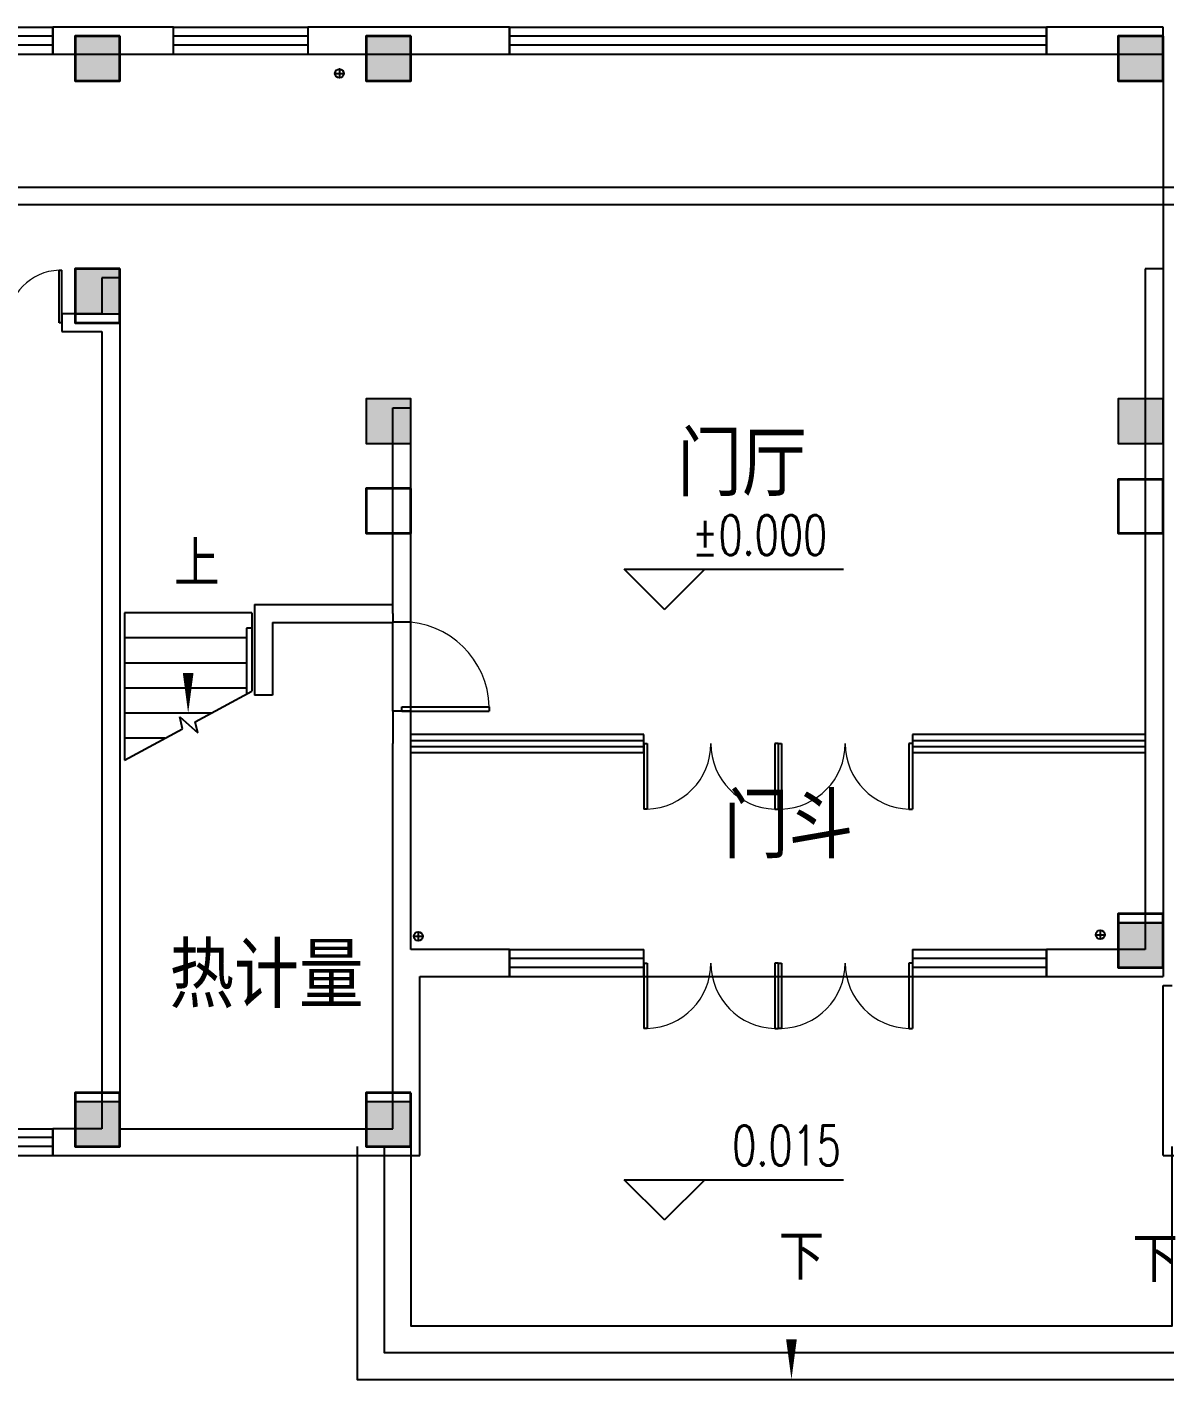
# Model space of a CAD drawing. Extents: x 0 to 302064749, y -59725395 to 1524223.
# Drawn here: x 212324654 to 213595226, y -9404307 to -7888307 of the extents above; entities that cross this region are included whole.
import ezdxf

# ---------------------------------------------------------------- set-up
doc = ezdxf.new("R2010")
doc.units = 0
doc.header["$LTSCALE"] = 1000
for name, color, linetype in [('0-底图', 7, 'Continuous'), ('CABLETRAY', 4, 'Continuous'), ('COLU', 7, 'Continuous'), ('COLU_HATCH', 251, 'Continuous'), ('CURTWALL', 4, 'Continuous'), ('DIM_ELEV', 3, 'Continuous'), ('DIM_SYMB', 3, 'Continuous'), ('DOOR_FIRE', 4, 'Continuous'), ('PUB_TEXT', 7, 'Continuous'), ('STAIR', 2, 'Continuous'), ('TEXT', 7, 'Continuous'), ('WALL', 2, 'Continuous'), ('WINDOW', 4, 'Continuous'), ('排水', 153, 'Continuous'), ('看线', 30, 'Continuous')]:
    doc.layers.add(name, color=color, linetype=linetype)
doc.layers.add('砼柱', color=2, linetype='Continuous', lineweight=35)
doc.styles.add('_TCH_DIM', font='SIMPLEX', dxfattribs={"width": 0.8, "height": 5, "bigfont": 'HZTXT'})
doc.styles.get("Standard").update_dxf_attribs({"font": 'geniso.shx', "bigfont": 'hztxt.shx'})

# ---------------------------------------------------------------- blocks, each defined once
blk = doc.blocks.new('ng')
at = {"layer": '排水'}
for p, q in [((345991, 781358), (346091, 781358)), ((346041, 781408), (346041, 781308))]:
    blk.add_line(p, q, dxfattribs=at)
blk.add_circle((346041, 781358), 50, dxfattribs=at)
blk = doc.blocks.new('1111')
at = {"layer": 'COLU_HATCH'}
h = blk.add_hatch(color=256, dxfattribs=at)
h.dxf.hatch_style = 1
h.paths.add_polyline_path([(1141342, 1040091), (1141342, 1040591), (1140842, 1040591), (1140842, 1040091)])
h = blk.add_hatch(color=256, dxfattribs=at)
h.dxf.hatch_style = 1
h.paths.add_polyline_path([(1144592, 1040091), (1144592, 1040591), (1144092, 1040591), (1144092, 1040091)])
h = blk.add_hatch(color=256, dxfattribs=at)
h.dxf.hatch_style = 1
h.paths.add_polyline_path([(1152992, 1040091), (1152992, 1040591), (1152492, 1040591), (1152492, 1040091)])
h = blk.add_hatch(color=256, dxfattribs=at)
h.dxf.hatch_style = 1
h.paths.add_polyline_path([(1141342, 1037491), (1141342, 1037991), (1140842, 1037991), (1140842, 1037491)])
h = blk.add_hatch(color=256, dxfattribs=at)
h.dxf.hatch_style = 1
h.paths.add_polyline_path([(1144592, 1036041), (1144592, 1036541), (1144092, 1036541), (1144092, 1036041)])
h = blk.add_hatch(color=256, dxfattribs=at)
h.dxf.hatch_style = 1
h.paths.add_polyline_path([(1152992, 1036041), (1152992, 1036541), (1152492, 1036541), (1152492, 1036041)])
h = blk.add_hatch(color=256, dxfattribs=at)
h.dxf.hatch_style = 1
h.paths.add_polyline_path([(1152992, 1030191), (1152992, 1030691), (1152492, 1030691), (1152492, 1030191)])
h = blk.add_hatch(color=256, dxfattribs=at)
h.dxf.hatch_style = 1
h.paths.add_polyline_path([(1141342, 1028191), (1141342, 1028691), (1140842, 1028691), (1140842, 1028191)])
h = blk.add_hatch(color=256, dxfattribs=at)
h.dxf.hatch_style = 1
h.paths.add_polyline_path([(1144592, 1028191), (1144592, 1028691), (1144092, 1028691), (1144092, 1028191)])
at = {"layer": 'COLU'}
for points in [[(1141342, 1040091), (1141342, 1040591), (1140842, 1040591), (1140842, 1040091)], [(1144592, 1040091), (1144592, 1040591), (1144092, 1040591), (1144092, 1040091)], [(1152992, 1040091), (1152992, 1040591), (1152492, 1040591), (1152492, 1040091)], [(1141342, 1037491), (1141342, 1037991), (1140842, 1037991), (1140842, 1037491)], [(1144592, 1036041), (1144592, 1036541), (1144092, 1036541), (1144092, 1036041)], [(1152992, 1036041), (1152992, 1036541), (1152492, 1036541), (1152492, 1036041)], [(1152992, 1030191), (1152992, 1030691), (1152492, 1030691), (1152492, 1030191)], [(1141342, 1028191), (1141342, 1028691), (1140842, 1028691), (1140842, 1028191)], [(1144592, 1028191), (1144592, 1028691), (1144092, 1028691), (1144092, 1028191)]]:
    blk.add_lwpolyline(points, close=True, dxfattribs=at)
blk = doc.blocks.new('rtyu')
at = {"layer": '砼柱', "lineweight": 35}
for points in [[(2863458, 656240), (2862958, 656240), (2862958, 655740), (2863458, 655740)], [(2863458, 656240), (2862958, 656240), (2862958, 655740), (2863458, 655740)], [(2866708, 656240), (2866208, 656240), (2866208, 655740), (2866708, 655740)], [(2866708, 656240), (2866208, 656240), (2866208, 655740), (2866708, 655740)], [(2875108, 656240), (2874608, 656240), (2874608, 655740), (2875108, 655740)], [(2875108, 656240), (2874608, 656240), (2874608, 655740), (2875108, 655740)], [(2863458, 653640), (2862958, 653640), (2862958, 653040), (2863458, 653040)], [(2863458, 653640), (2862958, 653640), (2862958, 653040), (2863458, 653040)], [(2875108, 651290), (2874608, 651290), (2874608, 650690), (2875108, 650690)], [(2866708, 651190), (2866208, 651190), (2866208, 650690), (2866708, 650690)], [(2875108, 646440), (2874608, 646440), (2874608, 645840), (2875108, 645840)], [(2863458, 644440), (2862958, 644440), (2862958, 643840), (2863458, 643840)], [(2863458, 644440), (2862958, 644440), (2862958, 643840), (2863458, 643840)], [(2866708, 644440), (2866208, 644440), (2866208, 643840), (2866708, 643840)], [(2866708, 644440), (2866208, 644440), (2866208, 643840), (2866708, 643840)]]:
    blk.add_lwpolyline(points, close=True, dxfattribs=at)
blk = doc.blocks.new('A$C6D717843')
at = {"layer": 'TEXT'}
blk.add_blockref('rtyu', (-2821208, -641940), dxfattribs=at)
blk = doc.blocks.new('$DorLib2D$00000002')
for p, q in [((-0.5, 0), (-0.5, 0.4875)), ((-0.475, 0.4875), (-0.5, 0.4875)), ((-0.475, 0), (-0.475, 0.4875)), ((0.475, 0), (0.475, 0.4875)), ((0.475, 0.4875), (0.5, 0.4875)), ((0.5, 0), (0.5, 0.4875)), ((-0.5, 0), (-0.475, 0)), ((0.5, 0), (0.475, 0))]:
    blk.add_line(p, q)
at = {"lineweight": 13}
for centre, start, end in [((-0.4875, 0), 0, 88.53072), ((0.4875, 0), 91.46928, 180)]:
    blk.add_arc(centre, 0.4875, start, end, dxfattribs=at)
blk = doc.blocks.new('$WINLIB2D$00000001')
at = {"color": 0}
for points in [[(-0.5, 0.5), (-0.5, -0.5)], [(-0.5, 0.5), (0.5, 0.5)], [(0.5, -0.5), (0.5, 0.5)], [(0.5, 0.1667), (-0.5, 0.1667)], [(0.5, -0.1667), (-0.5, -0.1667)], [(-0.5, -0.5), (0.5, -0.5)]]:
    blk.add_lwpolyline(points, dxfattribs=at)
blk = doc.blocks.new('$DorLib2D$00000001')
for p, q in [((0.45, 0.975), (0.5, 0.975)), ((0.45, 0), (0.45, 0.975)), ((0.5, 0), (0.5, 0.975)), ((0.5, 0), (0.45, 0))]:
    blk.add_line(p, q)
at = {"lineweight": 13}
blk.add_arc((0.475, 0), 0.975, 91.4693, 180, dxfattribs=at)
blk = doc.blocks.new('gfhjghj')
blk.add_lwpolyline([(1117132.7, -57649.9), (1117632.7, -57649.9), (1117632.7, -58149.9), (1117132.7, -58149.9)], close=True)
at = {"layer": 'CURTWALL'}
for p, q in [((1111832.7, -55549.9), (1109232.7, -55549.9)), ((1109232.7, -55616.6), (1111832.7, -55616.6)), ((1111832.7, -55749.9), (1111832.7, -55549.9)), ((1117432.7, -55549.9), (1114832.7, -55549.9)), ((1114832.7, -55549.9), (1114832.7, -55749.9)), ((1114832.7, -55616.6), (1117432.7, -55616.6)), ((1109232.7, -55683.3), (1111832.7, -55683.3)), ((1109232.7, -55749.9), (1111832.7, -55749.9)), ((1114832.7, -55683.3), (1117432.7, -55683.3)), ((1114832.7, -55749.9), (1117432.7, -55749.9))]:
    blk.add_line(p, q, dxfattribs=at)
at = {"layer": 'DIM_ELEV'}
for p, q in [((1112064.2, -54152.1), (1111614.2, -53702.1)), ((1111614.2, -53702.1), (1114065.2, -53702.1)), ((1112064.2, -54152.1), (1112514.2, -53702.1)), ((1112064.2, -60969), (1111614.2, -60519)), ((1111614.2, -60519), (1114065.2, -60519)), ((1112064.2, -60969), (1112514.2, -60519))]:
    blk.add_line(p, q, dxfattribs=at)
at = {"layer": 'DIM_SYMB'}
for points in [[(1106745.2, -54049.9, 0, 0, 0), (1106745.2, -55309.9, 0, 120, 0), (1106745.2, -54859.9, 0, 0, 0)], [(1113482.7, -61792.9, 0, 0, 0), (1113482.7, -62749.9, 0, 120, 0), (1113482.7, -62299.9, 0, 0, 0)]]:
    blk.add_lwpolyline(points, format="xyseb", dxfattribs=at)
at = {"layer": 'DOOR_FIRE'}
for p, q in [((1109032.7, -55288.7), (1109032.7, -54288.7)), ((1109232.7, -55288.7), (1109232.7, -54288.7))]:
    blk.add_line(p, q, dxfattribs=at)
at = {"layer": 'STAIR'}
for p, q in [((1106032.7, -54189.9), (1106032.7, -55833.9)), ((1107457.7, -54189.9), (1106032.7, -54189.9)), ((1107457.7, -54189.9), (1107457.7, -54359.9)), ((1107397.7, -54359.9), (1107397.7, -55098.3)), ((1107457.7, -54359.9), (1107397.7, -54359.9)), ((1107457.7, -54359.9), (1107457.7, -55066)), ((1107457.7, -54359.9), (1107457.7, -55066)), ((1107397.7, -54469.9), (1106032.7, -54469.9)), ((1107397.7, -54749.9), (1106032.7, -54749.9)), ((1107397.7, -55029.9), (1106032.7, -55029.9)), ((1106824.3, -55407.3), (1107457.7, -55066)), ((1107005.1, -55309.9), (1106032.7, -55309.9)), ((1106032.7, -55833.9), (1106683.7, -55483.1)), ((1106683.7, -55483.1), (1106652.6, -55351.7)), ((1106652.6, -55351.7), (1106853.5, -55530.6)), ((1106853.5, -55530.6), (1106824.3, -55407.3)), ((1106485.4, -55589.9), (1106032.7, -55589.9))]:
    blk.add_line(p, q, dxfattribs=at)
for points in [[(1108632.7, -60149.9), (1108632.7, -62749.9), (1118332.7, -62749.9), (1118332.7, -62049.9)], [(1108932.7, -60149.9), (1108932.7, -62449.9), (1118032.7, -62449.9), (1118032.7, -62049.9)], [(1109232.7, -60149.9), (1109232.7, -62149.9), (1117732.7, -62149.9), (1117732.7, -60149.9)]]:
    blk.add_lwpolyline(points, dxfattribs=at)
at = {"layer": 'WALL'}
for p, q in [((1106582.7, -47649.9), (1105232.7, -47649.9)), ((1105232.7, -47649.9), (1105232.7, -47949.9)), ((1106582.7, -47949.9), (1106582.7, -47649.9)), ((1110332.7, -47649.9), (1108082.7, -47649.9)), ((1108082.7, -47649.9), (1108082.7, -47949.9)), ((1110332.7, -47949.9), (1110332.7, -47649.9)), ((1117632.7, -47649.9), (1116332.7, -47649.9)), ((1116332.7, -47649.9), (1116332.7, -47949.9)), ((1117632.7, -47949.9), (1117632.7, -47649.9)), ((1105232.7, -47949.9), (1106582.7, -47949.9)), ((1108082.7, -47949.9), (1110332.7, -47949.9)), ((1116332.7, -47949.9), (1117632.7, -47949.9)), ((1105782.7, -50449.9), (1105782.7, -50849.9)), ((1105982.7, -50449.9), (1105782.7, -50449.9)), ((1105982.7, -50449.9), (1105982.7, -50949.9)), ((1117432.7, -50349.9), (1117432.7, -55649.9)), ((1117632.7, -50349.9), (1117432.7, -50349.9)), ((1117632.7, -50349.9), (1117632.7, -55649.9)), ((1105782.7, -50849.9), (1105332.7, -50849.9)), ((1105332.7, -50849.9), (1105332.7, -51049.9)), ((1105332.7, -51049.9), (1105782.7, -51049.9)), ((1105782.7, -51049.9), (1105782.7, -59949.9)), ((1105982.7, -50949.9), (1105982.7, -59949.9)), ((1109032.7, -54198.2), (1109032.7, -51899.9)), ((1109032.7, -51899.9), (1109232.7, -51899.9)), ((1109232.7, -54198.2), (1109232.7, -51899.9)), ((1107485.7, -54098.2), (1109032.7, -54098.2)), ((1107485.7, -54098.2), (1107485.7, -55109.1)), ((1109032.7, -54198.2), (1109032.7, -54288.7)), ((1109232.7, -54288.7), (1109232.7, -54198.2)), ((1107685.7, -54298.2), (1109032.7, -54298.2)), ((1107685.7, -54298.2), (1107685.7, -55109.1)), ((1109032.7, -54288.7), (1109232.7, -54288.7)), ((1107685.7, -55109.1), (1107485.7, -55109.1)), ((1109232.7, -55288.7), (1109032.7, -55288.7)), ((1109032.7, -55288.7), (1109032.7, -55649.9)), ((1109232.7, -55649.9), (1109232.7, -55288.7)), ((1109032.7, -58049.9), (1109032.7, -55649.9)), ((1109232.7, -57949.9), (1109232.7, -55649.9)), ((1117432.7, -55649.9), (1117432.7, -57949.9)), ((1117632.7, -55649.9), (1117632.7, -58249.9)), ((1109032.7, -59949.9), (1109032.7, -58049.9)), ((1110332.7, -57949.9), (1109232.7, -57949.9)), ((1110332.7, -58249.9), (1110332.7, -57949.9)), ((1117432.7, -57949.9), (1116332.7, -57949.9)), ((1116332.7, -57949.9), (1116332.7, -58249.9)), ((1109332.7, -58249.9), (1110332.7, -58249.9)), ((1109332.7, -60249.9), (1109332.7, -58249.9)), ((1116332.7, -58249.9), (1117632.7, -58249.9)), ((1117632.7, -60249.9), (1117632.7, -58349.9)), ((1117632.7, -58349.9), (1117732.7, -58349.9)), ((1105782.7, -59949.9), (1105232.7, -59949.9)), ((1105232.7, -59949.9), (1105232.7, -60249.9)), ((1105982.7, -59949.9), (1109032.7, -59949.9)), ((1105232.7, -60249.9), (1105882.7, -60249.9)), ((1105882.7, -60249.9), (1109332.7, -60249.9)), ((1117632.7, -60249.9), (1119382.7, -60249.9))]:
    blk.add_line(p, q, dxfattribs=at)
at = {"layer": 'WINDOW'}
for p, q in [((1111832.7, -58249.9), (1113332.7, -58249.9)), ((1113332.7, -58249.9), (1114832.7, -58249.9))]:
    blk.add_line(p, q, dxfattribs=at)
at = {"layer": '看线', "linetype": 'Continuous'}
blk.add_line((1117632.7, -47749.9), (1117632.7, -50349.9), dxfattribs=at)
for name, p in [('A$C6D717843', (1063732.7, -62049.9)), ('1111', (-35359.3, -1088341))]:
    blk.add_blockref(name, p)
at = {"layer": 'DOOR_FIRE', "xscale": 1000, "yscale": 1000, "zscale": 200, "rotation": 270}
blk.add_blockref('$DorLib2D$00000001', (1109132.7, -54788.7), dxfattribs=at)
at = {"layer": 'WINDOW'}
for name, p, xscale, yscale, zscale, rotation in [('$WINLIB2D$00000001', (1103932.7, -47799.9), 2600, 300, 300, 1.642450161635112e-08), ('$WINLIB2D$00000001', (1107332.7, -47799.9), -1500, 300, 300, 180.0000000164245), ('$WINLIB2D$00000001', (1113332.7, -47799.9), 6000.000000209897, 300, 300, 1.642450161635112e-08), ('$DorLib2D$00000002', (1104732.7, -50949.9), 1200, 1200, 200, 359.9999999822147), ('$DorLib2D$00000002', (1112582.7, -55649.9), 1500, 1500, 200, 180.0000000163768), ('$DorLib2D$00000002', (1114082.7, -55649.9), 1500, 1500, 200, 180.0000000163768), ('$WINLIB2D$00000001', (1111082.7, -58099.9), 1500, 300, 300, 1.637669985135529e-08), ('$WINLIB2D$00000001', (1115582.7, -58099.9), 1500, 300, 300, 1.637669985135529e-08), ('$DorLib2D$00000002', (1112582.7, -58099.9), 1500, 1500, 300, 180.0000000163768), ('$DorLib2D$00000002', (1114082.7, -58099.9), 1500, 1500, 300, 180.0000000163768), ('$WINLIB2D$00000001', (1103932.7, -60099.9), 2600, 300, 300, 1.581170447013389e-08)]:
    blk.add_blockref(name, p, dxfattribs=dict(at, xscale=xscale, yscale=yscale, zscale=zscale, rotation=rotation))
at = {"layer": '排水'}
for p in [(762394, -829525.1), (763273.5, -839159.8), (770890.3, -839141.4)]:
    blk.add_blockref('ng', p, dxfattribs=at)
at = {"layer": 'PUB_TEXT'}
for s, p in [('门厅', (1112206.7, -52887.4)), ('门斗', (1112726.8, -56930.9)), ('热计量', (1106535.6, -58601.1))]:
    blk.add_text(s, height=723.4, dxfattribs=at).set_placement(p)
at = {"layer": 'PUB_TEXT', "style": '_TCH_DIM', "width": 0.705882}
for s, p in [('%%P0.000', (1112370.2, -53544.6)), ('0.015', (1112820.2, -60361.5))]:
    blk.add_text(s, height=446.25, dxfattribs=at).set_placement(p)
at = {"layer": 'PUB_TEXT', "style": '_TCH_DIM'}
for s, p in [('上', (1106588.9, -53892.4)), ('下', (1113340.3, -61635.4)), ('下', (1117290.4, -61662.4))]:
    blk.add_text(s, height=506.4, dxfattribs=at).set_placement(p)
blk = doc.blocks.new('1#教学楼-电提建筑结构')
at = {"layer": 'CABLETRAY'}
for p, q in [((2090028.2, -80216.9), (2141081.3, -80216.9)), ((2141081.3, -80416.9), (2090028.2, -80416.9))]:
    blk.add_line(p, q, dxfattribs=at)
at = {"layer": '0-底图'}
blk.add_blockref('gfhjghj', (997396.8, -30782), dxfattribs=at)

msp = doc.modelspace()

# ---------------------------------------------------------------- block references
at = {"xscale": 100, "yscale": 100, "zscale": 100}
msp.add_blockref('1#教学楼-电提建筑结构', (2090275, -45113), dxfattribs=at)

doc.saveas('drawing.dxf')
